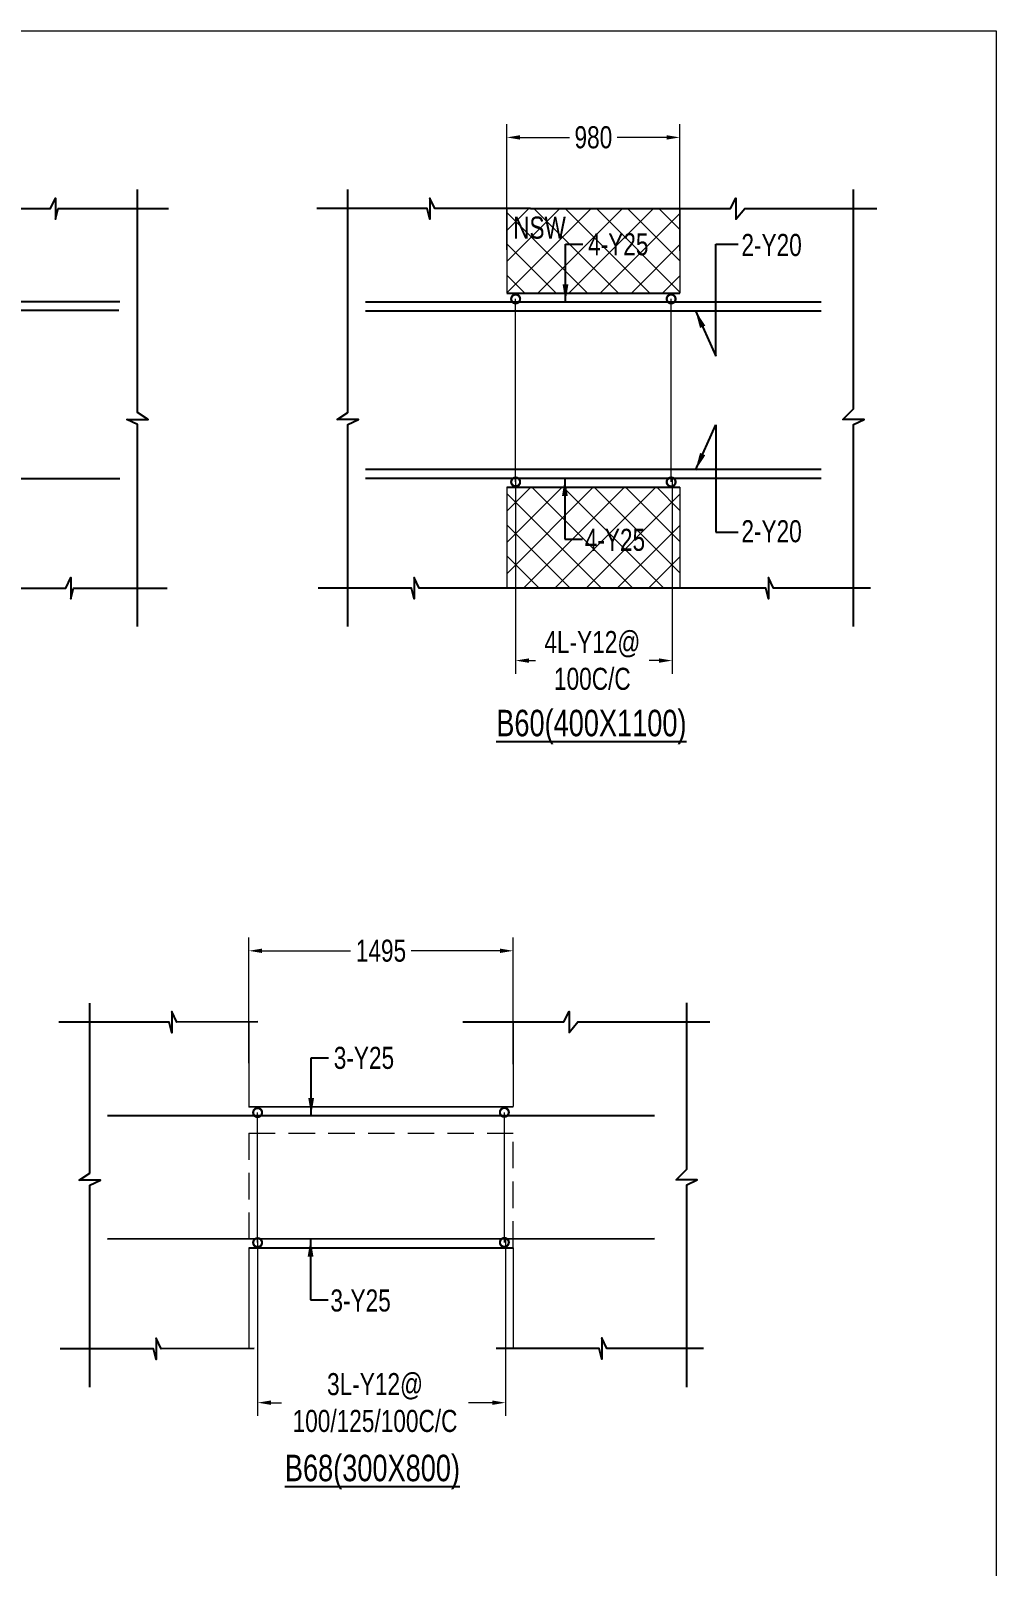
# Model space of a CAD drawing. Header units: millimetres. Extents: x -9667 to 132562, y -132456 to -91255.
# Drawn here: x 62068 to 67535, y -100099 to -91400 of the extents above; entities that cross this region are included whole.
import ezdxf

# ---------------------------------------------------------------- set-up
doc = ezdxf.new("R2010")
doc.units = ezdxf.units.MM
doc.header["$LTSCALE"] = 100
doc.header["$MEASUREMENT"] = 0
doc.linetypes.add('CONTINU', pattern=[0])
doc.linetypes.add('HIDDEN', pattern=[0.375, 0.25, -0.125])
doc.layers.get('Defpoints').update_dxf_attribs({"color": 1, "lineweight": 0})
for name, color, linetype in [('-S-BMNO', 1, 'Continuous'), ('-S-MISC', 8, 'Continuous'), ('-STR-BEAM', 7, 'CONTINU'), ('-STR-REINF', 3, 'Continuous')]:
    doc.layers.add(name, color=color, linetype=linetype)
for name, color, linetype, lineweight in [('-S-STIRRUPS DIM', 6, 'Continuous', 9), ('-S-STIRUP', 11, 'Continuous', 9), ('-S-TEXT', 6, 'Continuous', 0), ('-STR-COLUMN', 5, 'HIDDEN', 13), ('S-COL HATCH', 9, 'Continuous', 0), ('SLAB LINE', 254, 'HIDDEN', 20)]:
    doc.layers.add(name, color=color, linetype=linetype, lineweight=lineweight)
doc.styles.add('BEAM-LS', font='romans.shx', dxfattribs={"width": 0.8})
doc.styles.add('SOBHA', font='swisscl.ttf', dxfattribs={"width": 0.9})
doc.styles.add('sobha.sed', font='swisscl.ttf')
doc.dimstyles.new('S-50', dxfattribs={"dimscale": 50, "dimtxt": 2.5, "dimasz": 2, "dimexe": 0.5, "dimexo": 0.25, "dimgap": 0.25, "dimtad": 0, "dimdec": 0, "dimrnd": 0.0005, "dimzin": 0, "dimdsep": 46, "dimtxsty": 'sobha.sed', "dimblk": 'OBLIQUE', "dimcen": 0.09, "dimclrd": 8, "dimclre": 8, "dimclrt": 6, "dimadec": 0, "dimazin": 0, "dimtfac": 1, "dimtdec": 0, "dimtofl": 0, "dimtmove": 2, "dimatfit": 3, "dimfxl": 0.18, "dimtolj": 1, "dimtzin": 0, "dimlwd": -1, "dimlwe": -1, "dimarcsym": 0})
doc.dimstyles.new('S-DIM50', dxfattribs={"dimscale": 50, "dimtxt": 2.5, "dimasz": 1.5, "dimexe": 1.5, "dimexo": 1, "dimgap": 0.5, "dimtad": 0, "dimdec": 0, "dimzin": 0, "dimdsep": 46, "dimtxsty": 'SOBHA', "dimcen": 0.09, "dimclrd": 256, "dimclre": 256, "dimclrt": 6, "dimadec": 5, "dimazin": 0, "dimtfac": 1, "dimtdec": 0, "dimtofl": 0, "dimtmove": 0, "dimatfit": 3, "dimfxl": 0.18, "dimtolj": 1, "dimtzin": 0, "dimlwd": -1, "dimlwe": -1, "dimarcsym": 0})
doc.dimstyles.new('STIRUP', dxfattribs={"dimscale": 50, "dimtxt": 2.5, "dimasz": 2.2, "dimexe": 0, "dimexo": 0, "dimgap": 0.5, "dimtad": 0, "dimdec": 0, "dimzin": 0, "dimdsep": 46, "dimtxsty": 'BEAM-LS', "dimblk": 'DOTSMALL', "dimcen": 0.09, "dimclrd": 256, "dimclre": 256, "dimclrt": 256, "dimadec": 5, "dimazin": 0, "dimtfac": 1, "dimtdec": 0, "dimtofl": 0, "dimtmove": 0, "dimatfit": 3, "dimldrblk": 'DOTSMALL', "dimfxl": 0, "dimfxlon": 1, "dimtolj": 1, "dimtzin": 0, "dimlwd": -1, "dimlwe": -1, "dimarcsym": 0})

# ---------------------------------------------------------------- blocks, each defined once
blk = doc.blocks.new('*D191')
at = {"layer": '-S-STIRRUPS DIM', "color": 251, "transparency": 16777216}
for p, q in [((63303, -97249.4), (63303, -96537.2)), ((64799.8, -97254.8), (64799.8, -96537.2)), ((63378, -96612.2), (63879.7, -96612.2)), ((64724.8, -96612.2), (64223.1, -96612.2))]:
    blk.add_line(p, q, dxfattribs=at)
for points in [[(63378, -96599.7), (63378, -96624.7), (63303, -96612.2)], [(64724.8, -96599.7), (64724.8, -96624.7), (64799.8, -96612.2)]]:
    blk.add_solid(points, dxfattribs=at)
at = {"layer": 'Defpoints', "color": 0, "transparency": 16777216}
for p in [(64799.8, -96612.2), (63303, -97249.4), (64799.8, -97254.8)]:
    blk.add_point(p, dxfattribs=at)
at = {"layer": '-S-STIRRUPS DIM', "color": 6, "transparency": 16777216, "insert": (64051.4, -96612.2), "char_height": 125, "attachment_point": 5, "style": 'sobha.sed'}
blk.add_mtext('\\A1;1495', dxfattribs=at)
blk = doc.blocks.new('_Oblique')
at = {"color": 0, "linetype": 'ByBlock', "lineweight": -2}
blk.add_line((-0.5, -0.5), (0.5, 0.5), dxfattribs=at)
blk = doc.blocks.new('*D125')
at = {"layer": '-S-STIRRUPS DIM', "color": 251, "transparency": 16777216}
for p, q in [((63353, -98253.5), (63353, -99246.9)), ((64756.3, -98244.3), (64756.3, -99246.9)), ((63428, -99171.9), (63488.2, -99171.9)), ((64681.3, -99171.9), (64547.5, -99171.9))]:
    blk.add_line(p, q, dxfattribs=at)
for points in [[(63428, -99159.4), (63428, -99184.4), (63353, -99171.9)], [(64681.3, -99159.4), (64681.3, -99184.4), (64756.3, -99171.9)]]:
    blk.add_solid(points, dxfattribs=at)
at = {"layer": 'Defpoints', "color": 0, "transparency": 16777216}
for p in [(63353, -98253.5, 0), (64756.3, -98244.3, 0), (63353, -99171.9)]:
    blk.add_point(p, dxfattribs=at)
at = {"layer": '-S-STIRRUPS DIM', "color": 6, "transparency": 16777216, "insert": (64017.8, -99171.9), "char_height": 125, "attachment_point": 5, "style": 'sobha.sed'}
blk.add_mtext('\\A1;3L-Y12@\\P100/125/100C/C', dxfattribs=at)
blk = doc.blocks.new('_DotSmall')
at = {"color": 0, "linetype": 'ByBlock', "const_width": 0.5}
blk.add_lwpolyline([(-0.0625, 0, 1), (0.0625, 0, 1)], format="xyb", close=True, dxfattribs=at)
blk = doc.blocks.new('*D126')
at = {"layer": '-S-STIRUP', "ltscale": 100, "transparency": 16777216}
blk.add_line((64750, -98264), (64750, -97527.3), dxfattribs=at)
at = {"layer": 'Defpoints', "color": 0, "linetype": 'CONTINU', "ltscale": 100, "transparency": 16777216}
for p in [(64750, -97527.3), (64750, -97527.3), (64750, -98264)]:
    blk.add_point(p, dxfattribs=at)
at = {"layer": '-S-STIRUP', "linetype": 'CONTINU', "ltscale": 100, "transparency": 16777216, "xscale": 100, "yscale": 100, "zscale": 100}
for p, rotation in [((64750, -97527.3), 90), ((64750, -98264), 270)]:
    blk.add_blockref('_DotSmall', p, dxfattribs=dict(at, rotation=rotation))
blk = doc.blocks.new('*D127')
at = {"layer": '-S-STIRUP', "ltscale": 100, "transparency": 16777216}
blk.add_line((63353, -98265.2), (63353, -97528.5), dxfattribs=at)
at = {"layer": 'Defpoints', "color": 0, "linetype": 'CONTINU', "ltscale": 100, "transparency": 16777216}
for p in [(63353, -97528.5), (63353, -97528.5), (63353, -98265.2)]:
    blk.add_point(p, dxfattribs=at)
at = {"layer": '-S-STIRUP', "linetype": 'CONTINU', "ltscale": 100, "transparency": 16777216, "xscale": 100, "yscale": 100, "zscale": 100}
for p, rotation in [((63353, -97528.5), 90), ((63353, -98265.2), 270)]:
    blk.add_blockref('_DotSmall', p, dxfattribs=dict(at, rotation=rotation))
blk = doc.blocks.new('*D212')
at = {"layer": '-S-STIRRUPS DIM', "color": 251, "transparency": 16777216}
for p, q in [((64764, -92640.4), (64764, -91929.4)), ((65744, -92647), (65744, -91929.4)), ((64839, -92004.4), (65119.6, -92004.4)), ((65669, -92004.4), (65388.4, -92004.4))]:
    blk.add_line(p, q, dxfattribs=at)
for points in [[(64839, -91991.9), (64839, -92016.9), (64764, -92004.4)], [(65669, -91991.9), (65669, -92016.9), (65744, -92004.4)]]:
    blk.add_solid(points, dxfattribs=at)
at = {"layer": 'Defpoints', "color": 0, "transparency": 16777216}
for p in [(65744, -92004.4), (64764, -92640.4), (65744, -92647)]:
    blk.add_point(p, dxfattribs=at)
at = {"layer": '-S-STIRRUPS DIM', "color": 6, "transparency": 16777216, "insert": (65254, -92004.4), "char_height": 125, "attachment_point": 5, "style": 'sobha.sed'}
blk.add_mtext('\\A1;980', dxfattribs=at)
blk = doc.blocks.new('*D213')
at = {"layer": '-S-STIRRUPS DIM', "color": 251, "transparency": 16777216}
for p, q in [((64814, -93944.5), (64814, -95043.1)), ((65700.5, -93936.5), (65700.5, -95043.1)), ((64889, -94968.1), (64926.7, -94968.1)), ((65625.5, -94968.1), (65569.7, -94968.1))]:
    blk.add_line(p, q, dxfattribs=at)
for points in [[(64889, -94955.6), (64889, -94980.6), (64814, -94968.1)], [(65625.5, -94955.6), (65625.5, -94980.6), (65700.5, -94968.1)]]:
    blk.add_solid(points, dxfattribs=at)
at = {"layer": 'Defpoints', "color": 0, "transparency": 16777216}
for p in [(64814, -93944.5, 0), (65700.5, -93936.5, 0), (64814, -94968.1)]:
    blk.add_point(p, dxfattribs=at)
at = {"layer": '-S-STIRRUPS DIM', "color": 6, "transparency": 16777216, "insert": (65248.2, -94968.1), "char_height": 125, "attachment_point": 5, "style": 'sobha.sed'}
blk.add_mtext('\\A1;4L-Y12@\\P100C/C', dxfattribs=at)
blk = doc.blocks.new('*D214')
at = {"layer": '-S-STIRUP', "ltscale": 100, "transparency": 16777216}
blk.add_line((65694.3, -93956.2), (65694.3, -92919.5), dxfattribs=at)
at = {"layer": 'Defpoints', "color": 0, "linetype": 'CONTINU', "ltscale": 100, "transparency": 16777216}
for p in [(65694.3, -92919.5), (65694.3, -92919.5), (65694.3, -93956.2)]:
    blk.add_point(p, dxfattribs=at)
at = {"layer": '-S-STIRUP', "linetype": 'CONTINU', "ltscale": 100, "transparency": 16777216, "xscale": 100, "yscale": 100, "zscale": 100}
for p, rotation in [((65694.3, -92919.5), 90), ((65694.3, -93956.2), 270)]:
    blk.add_blockref('_DotSmall', p, dxfattribs=dict(at, rotation=rotation))
blk = doc.blocks.new('*D215')
at = {"layer": '-S-STIRUP', "ltscale": 100, "transparency": 16777216}
blk.add_line((64814, -93956.2), (64814, -92919.5), dxfattribs=at)
at = {"layer": 'Defpoints', "color": 0, "linetype": 'CONTINU', "ltscale": 100, "transparency": 16777216}
for p in [(64814, -92919.5), (64814, -92919.5), (64814, -93956.2)]:
    blk.add_point(p, dxfattribs=at)
at = {"layer": '-S-STIRUP', "linetype": 'CONTINU', "ltscale": 100, "transparency": 16777216, "xscale": 100, "yscale": 100, "zscale": 100}
for p, rotation in [((64814, -92919.5), 90), ((64814, -93956.2), 270)]:
    blk.add_blockref('_DotSmall', p, dxfattribs=dict(at, rotation=rotation))

msp = doc.modelspace()

# ---------------------------------------------------------------- hatches: boundary and pattern name
at = {"layer": 'S-COL HATCH'}
h = msp.add_hatch(dxfattribs=at)
h.set_pattern_fill('ANSI37', color=252, scale=1000)
h.set_pattern_definition([(45, (331305.19, 24280.02), (-88.38835, 88.38835), []), (135, (331305.19, 24280.02), (-88.38835, -88.38835), [])])
h.paths.add_polyline_path([(65744, -93986.5), (64764, -93986.5), (64764, -94557.4), (65744, -94557.4)])
h.paths.add_polyline_path([(64764, -92886.5), (65744, -92886.5), (65744, -92407.4), (64764, -92407.4)])

# ---------------------------------------------------------------- linework, layer by layer
at = {"layer": '-S-MISC', "linetype": 'ByBlock', "ltscale": 1000, "elevation": 0}
for points in [[(61637.5, -92407.4), (62179.6, -92407.4), (62208.1, -92347.8), (62208.1, -92467.9), (62223.3, -92407.4), (62847.9, -92407.4)], [(62672, -94775.4), (62672, -93630.8), (62612.3, -93602.3), (62732.5, -93602.3), (62672, -93562.2), (62672, -92299.3)], [(64898.5, -92407.4), (64356.4, -92407.4), (64327.9, -92347.8), (64327.9, -92467.9), (64312.7, -92407.4), (63688.1, -92407.4)], [(63864, -94775.4), (63864, -93630.8), (63923.7, -93602.3), (63803.5, -93602.3), (63864, -93562.2), (63864, -92299.3)], [(64898.5, -92407.4), (66030.5, -92407.4), (66061.4, -92347.8), (66061.4, -92467.9), (66111.2, -92407.4), (66858.2, -92407.4)], [(66727, -94775.4), (66727, -93630.8), (66786.7, -93602.3), (66666.5, -93602.3), (66727, -93541.2), (66727, -92299.3)], [(57152, -94557.4), (62267.5, -94557.4), (62296, -94497.8), (62296, -94617.9), (62311.1, -94557.4), (62840.1, -94557.4)], [(65744, -94557.4), (64268.5, -94557.4), (64240, -94497.8), (64240, -94617.9), (64224.9, -94557.4), (63695.9, -94557.4)], [(66822.7, -94557.4), (66274.8, -94557.4), (66246.3, -94497.8), (66246.3, -94617.9), (66231.2, -94557.4), (65648.2, -94557.4)], [(63354.8, -97015.2), (62895.4, -97016.4), (62866.9, -96956.8), (62866.9, -97076.9), (62851.7, -97016.4), (62227.1, -97016.4)], [(62403, -99084.4), (62403, -97939.8), (62462.7, -97911.3), (62342.5, -97911.3), (62403, -97871.2), (62403, -96908.3)], [(64514.5, -97015.2), (65086.3, -97015.2), (65117.2, -96955.5), (65117.2, -97075.7), (65167, -97015.2), (65914, -97015.2)], [(65782.8, -99083.2), (65782.8, -97938.5), (65842.5, -97910.1), (65722.3, -97910.1), (65782.8, -97848.9), (65782.8, -96907.1)], [(63332.8, -98865.2), (62807.5, -98866.4), (62779, -98806.8), (62779, -98926.9), (62763.9, -98866.4), (62234.9, -98866.4)], [(65878.4, -98865.2), (65330.6, -98865.2), (65302.1, -98805.5), (65302.1, -98925.7), (65287, -98865.2), (64704, -98865.2)]]:
    msp.add_lwpolyline(points, dxfattribs=at)
at = {"layer": '-STR-BEAM'}
for p, q in [((64764, -92886.5, 0), (65744, -92886.5, 0)), ((64764, -93986.5, 0), (65744, -93986.5, 0)), ((63303, -97495.5, 0), (64799.8, -97494.3, 0)), ((63303, -98295.5, 0), (64799.8, -98294.3, 0))]:
    msp.add_line(p, q, dxfattribs=at)
at = {"layer": '-STR-COLUMN', "linetype": 'Continuous', "ltscale": 10}
for p, q in [((64764, -92407.4, 0), (64764, -92886.5, 0)), ((65744, -92407.4, 0), (65744, -92886.5, 0)), ((64764, -93986.5, 0), (64764, -94557.4, 0)), ((65744, -93986.5, 0), (65744, -94557.4, 0)), ((63303, -97016.4, 0), (63303, -97495.5, 0)), ((64799.8, -97015.2, 0), (64799.8, -97494.3, 0)), ((63303, -98295.5, 0), (63303, -98866.4, 0)), ((64799.8, -98294.3, 0), (64799.8, -98865.2, 0))]:
    msp.add_line(p, q, dxfattribs=at)
at = {"layer": '-STR-REINF', "ltscale": 10}
for p, q in [((62572, -92936.5, 0), (57212, -92936.5, 0)), ((62568, -92984.8, 0), (60619, -92984.9, 0)), ((63964, -92936.5, 0), (66544, -92936.5, 0)), ((63964, -92986.5, 0), (66544, -92986.5, 0)), ((57265, -93936.5, 0), (62572, -93936.5, 0)), ((66544, -93886.5, 0), (63964, -93886.5, 0)), ((66544, -93936.5, 0), (63964, -93936.5, 0)), ((62503, -97545.5, 0), (65599.8, -97544.3, 0)), ((65599.8, -98244.3, 0), (62503, -98245.5, 0))]:
    msp.add_line(p, q, dxfattribs=at)
at = {"layer": 'Defpoints'}
msp.add_lwpolyline([(32824.5, -91400), (67535.3, -91400), (67535.3, -118401.9), (32824.5, -118401.9)], close=True, dxfattribs=at)
at = {"layer": 'SLAB LINE', "color": 8, "linetype": 'HIDDEN', "ltscale": 6}
for p, q in [((63303, -97645.5, 0), (64799.8, -97644.3, 0)), ((63303, -97645.5, 0), (63303, -98295.5, 0)), ((64799.8, -98294.3, 0), (64799.8, -97644.3, 0))]:
    msp.add_line(p, q, dxfattribs=at)

# ---------------------------------------------------------------- texts
at = {"layer": '-S-BMNO', "color": 4, "linetype": 'Continuous', "style": 'sobha.sed'}
for s, p in [('%%UB60(400X1100)', (64704.3, -95396.9, 0)), ('%%UB68(300X800)', (63507.3, -99616.9, 0))]:
    msp.add_text(s, height=150, dxfattribs=at).set_placement(p)
at = {"layer": '-S-TEXT', "color": 6, "style": 'sobha.sed'}
msp.add_text('NSW', height=125, dxfattribs=at).set_placement((64799.6, -92577.9, 0))
at = {"layer": '-S-TEXT', "color": 6, "char_height": 125, "style": 'sobha.sed'}
for s, insert, attachment_point in [('\\A1;4-Y25', (65566, -92547, 0), 3), ('\\A1;2-Y20', (66434, -92551.2, 0), 3), ('\\A1;2-Y20', (66434, -94299.5, 0), 9), ('\\A1;4-Y25', (65547.1, -94221.5, 0), 3), ('\\A1;3-Y25', (64126, -97156, 0), 3), ('\\A1;3-Y25', (64107.1, -98530.5, 0), 3)]:
    msp.add_mtext(s, dxfattribs=dict(at, insert=insert, attachment_point=attachment_point))

# ---------------------------------------------------------------- dimensions: what is measured, and where the dimension line sits
at = {"layer": '-S-STIRRUPS DIM'}
for base, p1, p2, picture, middle in [((65744, -92004.4, 0), (64764, -92640.4, 0), (65744, -92647, 0), '*D212', (65254, -92004.4, 0)), ((64799.8, -96612.2, 0), (63303, -97249.4, 0), (64799.8, -97254.8, 0), '*D191', (64051.4, -96612.2, 0))]:
    dim = msp.add_linear_dim(base=base, p1=p1, p2=p2, dimstyle='S-DIM50', override={"dimscale": 1, "dimtxt": 125, "dimasz": 75, "dimexe": 75, "dimexo": 0, "dimgap": 25, "dimrnd": 5, "dimtxsty": 'sobha.sed', "dimsah": 1, "dimcen": 4.5, "dimclrd": 251, "dimclre": 251, "dimfxl": 75}, dxfattribs=at)
    dim.commit()
    dim.dimension.update_dxf_attribs({"geometry": picture, "text_midpoint": middle})
for base, p1, p2, text, picture, middle in [((64814, -94968.1, 0), (65700.5, -93936.5, 0), (64814, -93944.5, 0), '4L-Y12@\\X100C/C', '*D213', (65248.2, -94968.1, 0)), ((63353, -99171.9, 0), (64756.3, -98244.3, 0), (63353, -98253.5, 0), '3L-Y12@\\P100/125/100C/C', '*D125', (64017.8, -99171.9, 0))]:
    dim = msp.add_linear_dim(base=base, p1=p1, p2=p2, angle=180, text=text, dimstyle='S-DIM50', override={"dimscale": 1, "dimtxt": 125, "dimasz": 75, "dimexe": 75, "dimexo": 0, "dimgap": 25, "dimtxsty": 'sobha.sed', "dimsah": 1, "dimcen": 4.5, "dimclrd": 251, "dimclre": 251, "dimfxl": 75}, dxfattribs=at)
    dim.commit()
    dim.dimension.update_dxf_attribs({"geometry": picture, "text_midpoint": middle, "dimtype": 160})
at = {"layer": '-S-STIRUP', "linetype": 'CONTINU', "ltscale": 100}
for base, p1, p2, picture, middle in [((64814, -92919.5, 0), (64814, -93956.2, 0), (64814, -92919.5, 0), '*D215', (64814, -93437.9, 0)), ((65694.3, -92919.5, 178586.6), (65694.3, -93956.2, 178586.6), (65694.3, -92919.5, 178586.6), '*D214', (65694.3, -93437.9, 178586.6)), ((63353, -97528.5, 0), (63353, -98265.2, 0), (63353, -97528.5, 0), '*D127', (63353, -97896.9, 0)), ((64750, -97527.3, 178586.6), (64750, -98264, 178586.6), (64750, -97527.3, 178586.6), '*D126', (64750, -97895.7, 178586.6))]:
    dim = msp.add_linear_dim(base=base, p1=p1, p2=p2, angle=90, text=' ', dimstyle='STIRUP', override={"dimasz": 2}, dxfattribs=at)
    dim.commit()
    dim.dimension.update_dxf_attribs({"geometry": picture, "text_midpoint": middle})

# ---------------------------------------------------------------- leaders
at = {"layer": '-S-MISC'}
for points in [[(65096.2, -92936.5, 0), (65096.2, -92608.8, 0), (65195.2, -92608.8, 0)], [(65831.9, -92986.2, 0), (65947.3, -93243.2, 0), (65947.3, -92610, 0), (66073.8, -92610, 0)], [(65831.9, -93889.5, 0), (65947.3, -93632.6, 0), (65947.3, -94240.8, 0), (66073.8, -94240.8, 0)], [(65092.8, -93936.5, 0), (65092.8, -94280.3, 0), (65191.8, -94280.3, 0)], [(63656.2, -97545.5, 0), (63656.2, -97217.8, 0), (63755.2, -97217.8, 0)], [(63652.8, -98245.5, 0), (63652.8, -98589.3, 0), (63751.8, -98589.3, 0)]]:
    msp.add_leader(points, dimstyle='S-50', dxfattribs=at)

doc.saveas('drawing.dxf')
